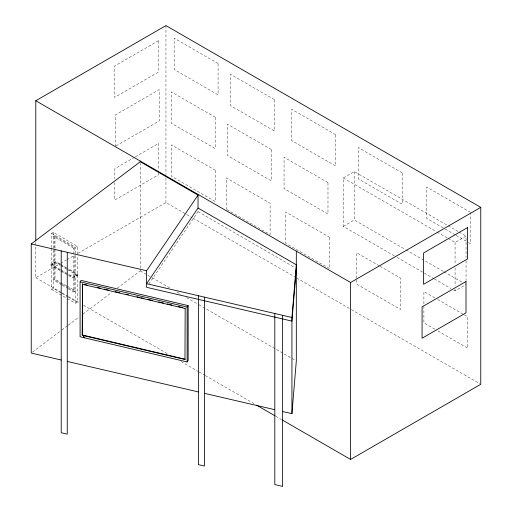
<?xml version="1.0" encoding="UTF-8"?>
<svg xmlns="http://www.w3.org/2000/svg" width="512" height="512" viewBox="0 0 512 512"><rect width="100%" height="100%" fill="white"/><g stroke="black" fill="none" stroke-linecap="round" stroke-linejoin="round"><path stroke-width="0.38" stroke-dasharray="2.56 1.92" d="M148.832 284.032L198.035 211.667L198.035 210.214M52.102 263.373C51.558 264.864 53.83 264.352 52.294 263.354C51.155 263.347 50.118 265.024 51.373 265.683L60.115 270.726M59.974 263.891L56.102 261.76L54.861 261.824L53.728 262.534L54.144 263.405L55.866 262.957L60.045 265.35M54.451 263.437L54.451 262.726L53.837 262.374M74.323 276.243C75.264 278.33 74.88 275.546 72.813 276.646L67.443 273.542M67.43 269.613L76.826 275.04C73.722 275.904 79.648 277.504 77.459 273.99L67.373 268.166M76.742 276.262L76.742 275.558L76.134 275.2M32.518 352.096L61.21 330.47M61.843 329.99L67.584 325.664M68.218 325.184L79.059 317.018M82.886 314.131L111.578 292.506M117.312 288.179L140.269 270.874L140.269 163.347M116.019 145.914L159.251 120.954L159.251 89.613L115.334 114.963L115.334 146.31M134.656 157.222L114.752 168.71L114.752 178.899M135.341 156.826L158.669 143.354L158.669 169.997M52.41 263.904L51.686 264.32A1.024 0.589 0 0 0 51.686 265.158L66.47 273.69M54.144 262.906L54.867 262.49A1.024 0.589 0 0 1 56.314 262.49L60.346 264.813M52.717 264.435L51.904 264.922L51.936 264.563L60.058 269.28M35.782 242.618L35.782 277.69L60.019 263.699M60.71 263.296L66.246 260.096M66.944 259.699L74.56 255.302M78.016 253.306L165.946 202.541L186.016 214.125M74.624 276.774L73.92 277.184A0.998 0.576 0 0 1 72.512 277.184L67.136 274.08M76.442 275.731L77.146 275.328A0.998 0.576 0 0 0 77.146 274.515L67.066 268.698M74.931 277.306L73.555 277.933L72.346 277.786L60.787 271.117M394.362 255.84L343.315 226.374L343.315 177.939L354.304 171.59L447.43 225.357M343.315 226.374L354.304 220.026L405.35 249.498M448.166 238.47L455.066 242.458L466.054 236.109L466.054 257.549M453.683 290.093L455.066 290.886L466.054 284.544M51.546 247.565L51.546 233.344L53.28 232.346L77.229 246.221L77.229 254.912M67.302 286.214L75.501 290.963L73.76 291.962L73.76 248.224L77.229 246.221M66.624 285.818L55.014 279.091L53.274 280.09L61.472 284.838M51.546 248.358L51.546 289.434L53.28 288.435L61.491 293.19M67.283 298.554L75.494 303.309L77.229 302.31L77.229 255.699M470.534 212.371L426.618 187.014L426.618 218.355L444.454 228.659M448.122 225.754L458.464 231.731M459.155 232.128L466.054 236.109M445.146 229.056L455.437 234.995M456.122 235.392L467.789 242.131M468.474 242.522L470.534 243.712L470.534 213.158M343.315 177.939L436.442 231.699M437.126 232.102L447.475 238.074M406.042 249.894L443.29 271.398M443.981 271.802L461.914 282.157M397.12 257.434L433.677 278.541M434.368 278.944L450.925 288.499M379.328 265.875L356.678 252.8L356.678 279.443M380.013 266.272L400.595 278.157L400.595 309.498L356.678 284.141L356.678 280.224M434.874 297.856L423.898 291.52L423.898 306.406M437.619 299.443L463.693 314.496M464.384 314.893L467.814 316.877L467.814 348.218L437.619 330.784M434.874 329.197L423.898 322.861L423.898 307.187M226.886 209.613L270.118 234.573L270.118 203.232L226.195 177.875L226.195 209.216M198.035 211.667L294.931 267.61M186.707 214.522L192.243 217.715M192.934 218.118L296.026 277.638M296.717 278.035L350.682 309.197M351.373 309.594L480.762 384.294M140.269 270.874L147.168 274.861M147.859 275.264L151.315 277.254M152.006 277.651L171.341 288.813M176.864 292.006L181.005 294.4M186.528 297.587L198.266 304.365M198.957 304.762L294.938 360.173M60.646 264.282L66.701 267.776M61.018 265.203L66.394 268.307M60.717 265.741L66.758 269.222M60.73 269.67L66.771 273.158M35.782 277.69L61.382 292.467M62.074 292.864L67.61 296.064M68.301 296.461L79.373 302.854M83.526 305.248L167.936 353.984M181.082 361.574L198.381 371.558M199.072 371.962L204.608 375.155M205.299 375.552L254.426 403.917M275.872 416.301L281.408 419.494M51.546 233.344L75.501 247.219L75.494 303.309M73.76 248.224L53.274 236.352L55.014 235.354L55.014 248.077M61.658 283.942L54.144 279.59L54.144 235.853L74.63 247.718L74.63 252.493M62.342 284.339L67.802 287.507M68.486 287.898L74.63 291.462L74.63 255.674M62.15 285.235L67.616 288.397M68.301 288.794L73.76 291.962M62.176 293.587L67.648 296.762M68.333 297.158L77.229 302.31M51.546 289.434L66.598 298.157M466.054 260.723L466.054 280.576M455.066 242.458L455.066 264.685M455.066 267.866L455.066 286.125M455.066 289.299L455.066 290.886M354.304 171.59L354.304 220.026M165.946 25.6L165.946 174.643M165.946 177.83L165.946 202.541M158.669 173.133L158.669 174.694L114.752 200.051L114.752 182.029M55.014 248.87L55.014 279.091M53.28 232.346L53.28 288.435M158.49 40.704L114.573 66.061L114.573 97.402L158.49 72.045L158.49 40.704M218.067 63.507L174.15 38.157L174.15 69.498L218.067 94.848L218.067 63.507M402.202 172.896L358.285 147.546L358.285 178.886L402.202 204.237L402.202 172.896M335.642 134.662L291.725 109.312L291.725 140.653L335.642 166.003L335.642 134.662M274.387 99.622L230.47 74.266L230.47 105.606L274.387 130.963L274.387 99.622M271.277 149.498L227.36 124.141L227.36 155.482L271.277 180.838L271.277 149.498M215.181 117.222L171.264 91.872L171.264 123.213L215.181 148.563L215.181 117.222M327.981 182.618L284.064 157.267L284.064 188.608L327.981 213.958L327.981 182.618M215.277 170.227L171.36 144.87L171.36 176.211L215.277 201.568L215.277 170.227M329.715 237.376L285.798 212.019L285.798 243.36L329.715 268.717L329.715 237.376"/><path stroke-width="0.77" d="M282.63 411.514L291.93 413.67L291.93 317.478L296.32 264.781L198.035 208.038L198.035 195.11L140.269 161.754L140.269 161.069M296.32 268.41L291.93 321.114L146.598 287.322L146.598 270.758L198.035 195.11M291.93 413.67L296.32 360.973L296.32 251.168M83.43 337.024L83.379 337.562L187.136 361.946L188.154 360.512L188.154 305.613L81.101 280.39L80.09 281.824L80.09 336.723L83.379 337.562M198.035 208.038L146.598 283.686L291.93 317.478M82.266 335.322L82.483 283.949L82.266 335.322L184.96 359.514L185.178 359.206L82.483 335.014M84.243 337.12L83.712 336.87M184.96 359.514L185.178 308.147M187.136 361.946L187.136 307.046L188.154 305.613M61.216 360.032L31.238 353.062L31.238 243.936L140.269 161.754M35.782 241.024L35.782 100.749L165.946 25.6L480.762 207.354L480.762 384.294L350.598 459.443L282.099 419.898M35.782 100.749L350.598 282.502L480.762 207.354M83.514 336.928L83.974 336.87M83.738 337.114L83.699 337.35M31.238 243.936L146.598 270.758M67.27 361.44L198.387 391.923M204.435 393.331L274.803 409.69M80.09 281.824L187.136 307.046M84.819 284.499L87.149 285.05M97.267 287.43L100.378 288.166M104.269 289.082L108.934 290.182M115.162 291.648L119.827 292.749M126.048 294.214L128.384 294.765M136.941 296.781L139.277 297.331M140.832 297.696L143.942 298.432M147.834 299.347L152.499 300.448M158.726 301.914L163.392 303.014M167.283 303.93L171.949 305.03M178.176 306.496L182.842 307.597M82.266 284.256L184.96 308.454M256.499 405.114L275.181 415.898M350.598 282.502L350.598 459.443M282.63 315.322L282.63 486.4L274.803 484.582L274.803 313.498M204.435 297.139L204.435 466.042L198.387 464.634L198.387 295.731M84.307 337.331L84.269 337.773M67.27 252.314L67.27 434.15L61.216 432.742L61.216 250.906M467.514 227.603L423.597 252.96L423.597 284.301L467.514 258.95L467.514 227.603M465.997 281.53L422.08 306.886L422.08 338.227L465.997 312.87L465.997 281.53"/></g></svg>
